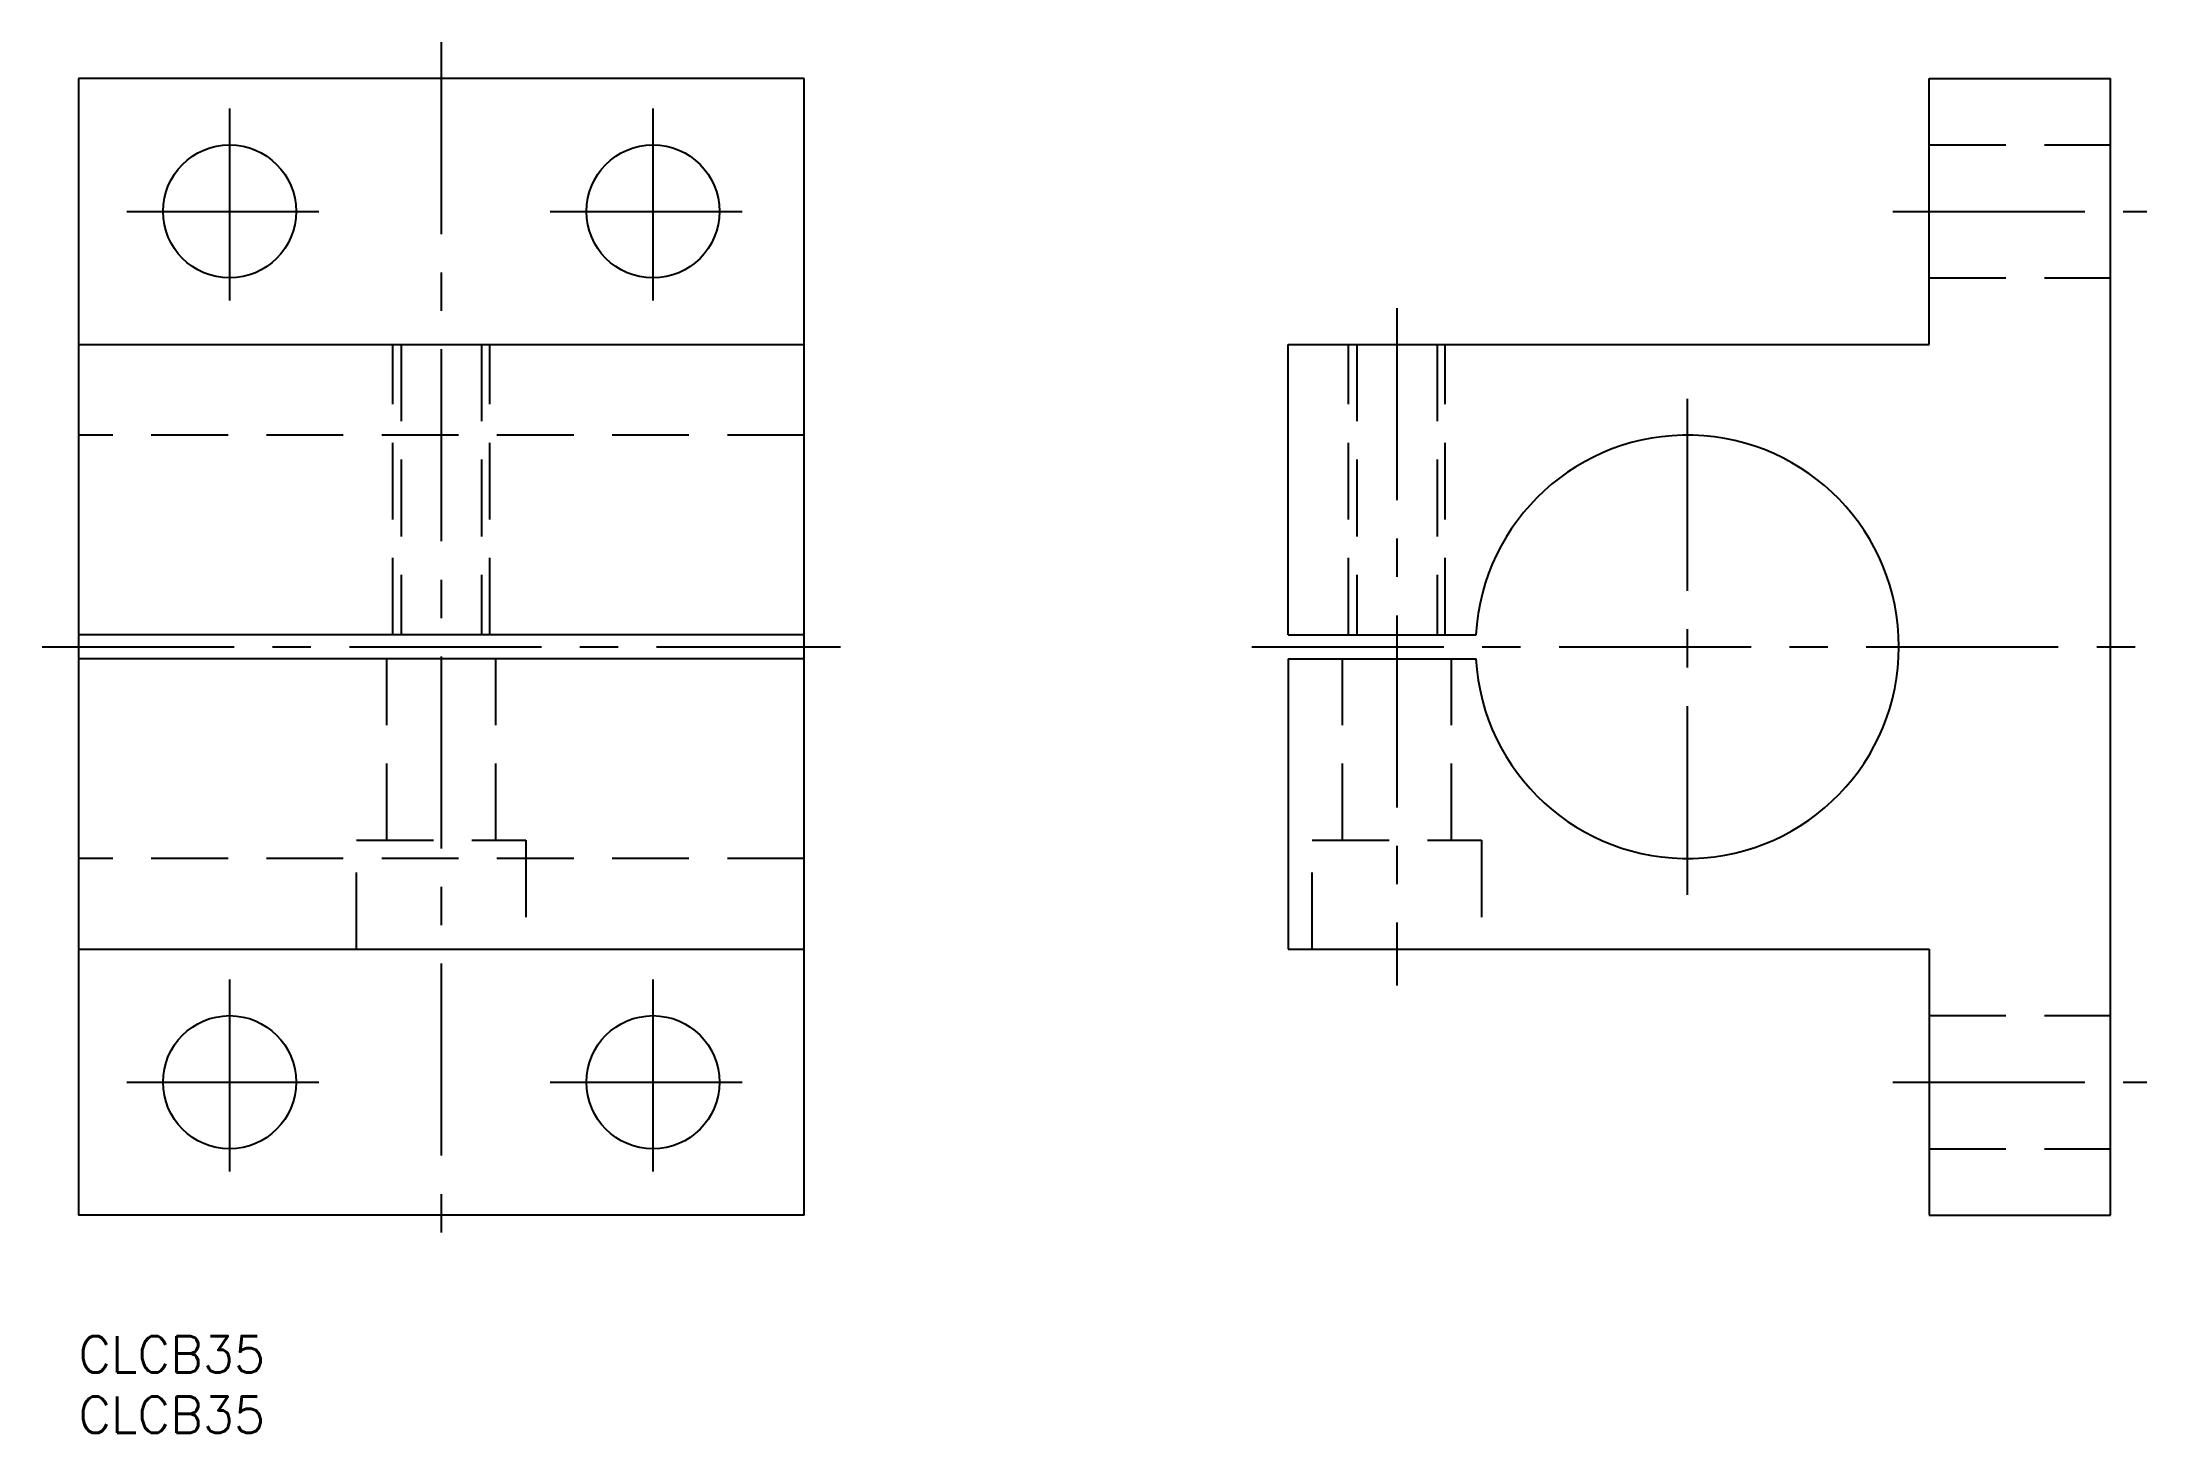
# Model space of a CAD drawing. Extents: x -3 to 171, y -8 to 107.
import ezdxf

# ---------------------------------------------------------------- set-up
doc = ezdxf.new("R2010")
doc.units = 0
doc.header["$LTSCALE"] = 0.5
doc.linetypes.add('CENTER', pattern=[50.8, 31.75, -6.35, 6.35, -6.35])
doc.linetypes.add('DASHED', pattern=[19.05, 12.7, -6.35])
for name, color, linetype in [('MSM_CENTER', 1, 'CENTER'), ('MSM_CONTINUOUS', 7, 'CONTINUOUS'), ('MSM_DASHED', 4, 'DASHED'), ('MSM_PART_NUMBER', 7, 'CONTINUOUS')]:
    doc.layers.add(name, color=color, linetype=linetype)
doc.styles.get("Standard").update_dxf_attribs({"font": 'txt.shx', "height": 3, "bigfont": 'bigfont.shx'})

# ---------------------------------------------------------------- blocks, each defined once
blk = doc.blocks.new('*U2')
at = {"layer": 'MSM_PART_NUMBER'}
blk.add_text('CLCB35', height=3, dxfattribs=at).set_placement((0, -3))
blk = doc.blocks.new('*U3')
at = {"layer": 'MSM_PART_NUMBER'}
blk.add_text('CLCB35', height=3, dxfattribs=at).set_placement((0, -8))

msp = doc.modelspace()

# ---------------------------------------------------------------- linework, layer by layer
at = {"layer": 'MSM_CENTER'}
for p, q in [((30, 107), (30, 7)), ((12.5, 101.5), (12.5, 84.5)), ((47.5, 101.5), (47.5, 84.5)), ((4, 93), (21, 93)), ((39, 93), (56, 93)), ((150, 93), (171, 93)), ((109, 85), (109, 29)), ((133, 77.5), (133, 36.5)), ((-3, 57), (63, 57)), ((97, 57), (171, 57)), ((12.5, 29.5), (12.5, 12.5)), ((47.5, 29.5), (47.5, 12.5)), ((4, 21), (21, 21)), ((39, 21), (56, 21)), ((150, 21), (171, 21))]:
    msp.add_line(p, q, dxfattribs=at)
at = {"layer": 'MSM_CONTINUOUS'}
for p, q in [((0, 104), (0, 10)), ((60, 104), (0, 104)), ((60, 10), (60, 104)), ((153, 82), (153, 104)), ((153, 104), (168, 104)), ((168, 10), (168, 104)), ((0, 82), (60, 82)), ((100, 82), (153, 82)), ((100, 58), (100, 82)), ((60, 58), (0, 58)), ((100, 58), (115.5644, 58)), ((60, 56), (0, 56)), ((100, 56), (115.5644, 56)), ((100, 56), (100, 32)), ((0, 32), (60, 32)), ((100, 32), (153, 32)), ((153, 32), (153, 10)), ((60, 10), (0, 10)), ((153, 10), (168, 10))]:
    msp.add_line(p, q, dxfattribs=at)
for centre in [(12.5, 93), (47.5, 93), (12.5, 21), (47.5, 21)]:
    msp.add_circle(centre, 5.5, dxfattribs=at)
msp.add_arc((133, 57), 17.5, 183.275829, 176.724171, dxfattribs=at)
at = {"layer": 'MSM_DASHED'}
for p, q in [((153, 98.5), (168, 98.5)), ((153, 87.5), (168, 87.5)), ((26, 58), (26, 82)), ((26.6765, 82), (26.6765, 58)), ((33.3235, 82), (33.3235, 58)), ((34, 58), (34, 82)), ((105, 58), (105, 82)), ((105.6765, 82), (105.6765, 58)), ((112.3235, 82), (112.3235, 58)), ((113, 58), (113, 82)), ((60, 74.5), (0, 74.5)), ((25.5, 41), (25.5, 56)), ((34.5, 41), (34.5, 56)), ((104.5, 41), (104.5, 56)), ((113.5, 41), (113.5, 56)), ((23, 32), (23, 41)), ((23, 41), (37, 41)), ((37, 41), (37, 32)), ((102, 32), (102, 41)), ((102, 41), (116, 41)), ((116, 41), (116, 32)), ((60, 39.5), (0, 39.5)), ((153, 26.5), (168, 26.5)), ((153, 15.5), (168, 15.5))]:
    msp.add_line(p, q, dxfattribs=at)

# ---------------------------------------------------------------- block references
at = {"layer": 'MSM_CONTINUOUS'}
for name in ['*U2', '*U3']:
    msp.add_blockref(name, (0, 0), dxfattribs=at)

doc.saveas('drawing.dxf')
